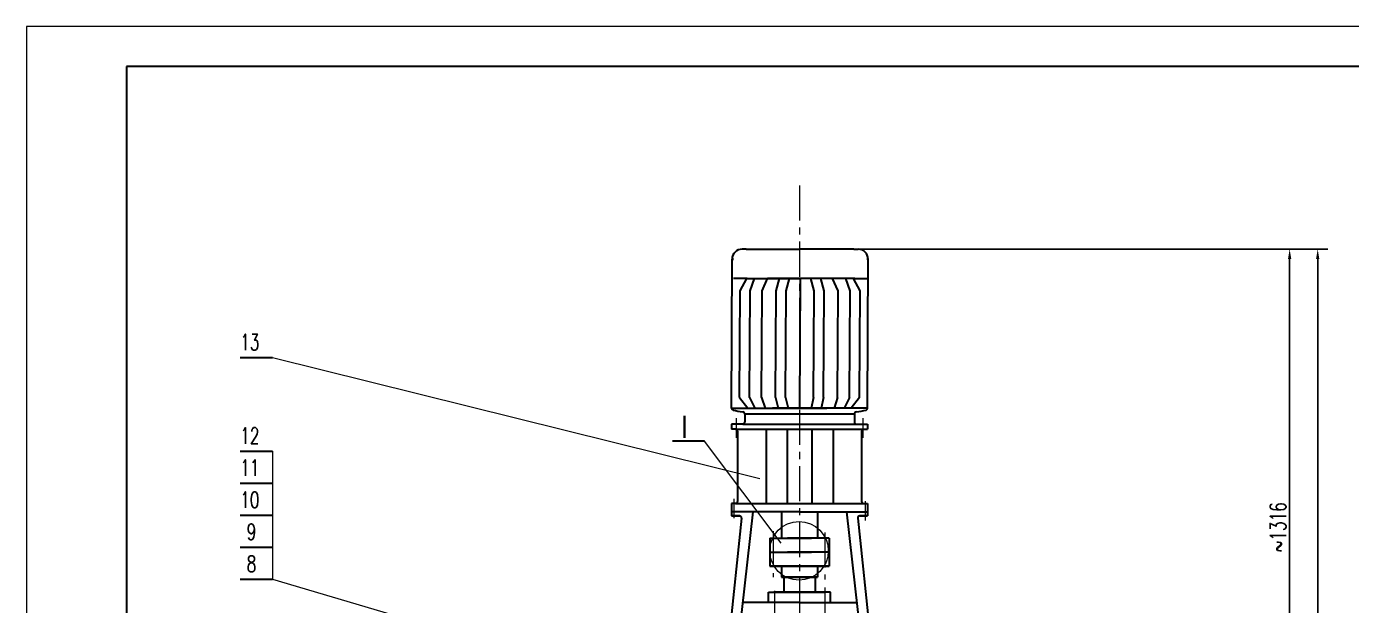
# Model space of a CAD drawing. Extents: x 0 to 594, y 0 to 841.
# Drawn here: x 0 to 330.7, y 696.5 to 841 of the extents above; entities that cross this region are included whole.
import ezdxf

# ---------------------------------------------------------------- set-up
doc = ezdxf.new("R2010")
doc.units = 0
doc.header["$LTSCALE"] = 7
doc.header["$MEASUREMENT"] = 0
doc.linetypes.add('CENTER', pattern=[2, 1.25, -0.25, 0.25, -0.25])
doc.linetypes.add('DASHED', pattern=[0.75, 0.5, -0.25])
doc.layers.get('DEFPOINTS').update_dxf_attribs({"color": 2, "linetype": 'DASHED', "lineweight": 13})
for name, color, linetype, lineweight in [('CEN', 1, 'CENTER', 13), ('DIM', 4, 'CONTINUOUS', 13), ('FULL', 7, 'CONTINUOUS', 30), ('THIN', 3, 'CONTINUOUS', 13), ('斜线', 6, 'CONTINUOUS', 13)]:
    doc.layers.add(name, color=color, linetype=linetype, lineweight=lineweight)
doc.styles.add('HZ4', font='romans.shx', dxfattribs={"width": 0.7, "height": 4, "bigfont": 'hztxt.shx'})
doc.styles.add('HZ6', font='romans.shx', dxfattribs={"width": 0.7, "height": 6, "bigfont": 'hztxt.shx'})
doc.styles.add('RMO4', font='romans.shx', dxfattribs={"width": 0.7, "height": 4})
doc.dimstyles.get("Standard").update_dxf_attribs({"dimtxt": 0.18, "dimasz": 0.18, "dimexe": 0.18, "dimexo": 0.0625, "dimgap": 0.09, "dimtad": 0, "dimtih": 1, "dimtoh": 1, "dimdec": 4, "dimzin": 0, "dimdsep": 46, "dimtxsty": 'HZ4', "dimcen": 0.09, "dimadec": 0, "dimazin": 0, "dimtol": 1, "dimtm": 1e-09, "dimtfac": 1, "dimtdec": 4, "dimtofl": 0, "dimtmove": 0, "dimatfit": 3, "dimfxl": 0, "dimtolj": 1, "dimtzin": 0, "dimarcsym": 0})

# ---------------------------------------------------------------- blocks, each defined once
blk = doc.blocks.new('*D78')
at = {"layer": 'DEFPOINTS', "color": 0}
for p in [(195.19, 785.44), (218.62, 670.85), (315.3, 670.85)]:
    blk.add_point(p, dxfattribs=at)
at = {"layer": 'DIM', "color": 0, "lineweight": -2}
for p, q in [((195.25, 785.44), (317.8, 785.44)), ((315.3, 782.94), (315.3, 673.35)), ((218.69, 670.85), (317.8, 670.85))]:
    blk.add_line(p, q, dxfattribs=at)
at = {"layer": 'DIM', "color": 0}
for points in [[(314.88, 782.94), (315.71, 782.94), (315.3, 785.44)], [(314.88, 673.35), (315.71, 673.35), (315.3, 670.85)]]:
    blk.add_solid(points, dxfattribs=at)
at = {"layer": 'DIM', "color": 0, "insert": (312.4, 716.02), "char_height": 4, "attachment_point": 5, "rotation": 90, "style": 'RMO4'}
blk.add_mtext('\\A1;~1316', dxfattribs=at)
blk = doc.blocks.new('*D160')
at = {"layer": 'DEFPOINTS', "color": 0}
for p in [(207.57, 785.44), (317.8, 459.53), (322.3, 459.53)]:
    blk.add_point(p, dxfattribs=at)
at = {"layer": 'DIM', "color": 0, "lineweight": -2}
for p, q in [((207.63, 785.44), (324.8, 785.44)), ((322.3, 782.94), (322.3, 462.03)), ((317.86, 459.53), (324.8, 459.53))]:
    blk.add_line(p, q, dxfattribs=at)
at = {"layer": 'DIM', "color": 0}
for points in [[(321.88, 782.94), (322.71, 782.94), (322.3, 785.44)], [(321.88, 462.03), (322.71, 462.03), (322.3, 459.53)]]:
    blk.add_solid(points, dxfattribs=at)
at = {"layer": 'DIM', "color": 0, "insert": (319.4, 622.49), "char_height": 4, "attachment_point": 5, "rotation": 90, "style": 'RMO4'}
blk.add_mtext('\\A1;~3426', dxfattribs=at)

msp = doc.modelspace()

# ---------------------------------------------------------------- linework, layer by layer
at = {"layer": 'CEN'}
for p, q in [((192.96969, 801.30598), (192.96969, 438.14822)), ((186.38368, 715.02335), (186.38368, 703.56545)), ((199.29128, 714.7369), (199.29128, 702.99256)), ((186.67052, 700.12809), (186.67052, 690.10243)), ((199.29128, 700.98743), (199.29128, 687.5244))]:
    msp.add_line(p, q, dxfattribs=at)
at = {"layer": 'CEN', "linetype": 'CENTER'}
for p, q in [((177.1728, 743.22021), (177.1728, 738.3743)), ((208.76659, 743.22021), (208.76659, 738.3743)), ((176.54768, 723.14417), (176.54768, 718.29825)), ((209.32162, 722.51958), (209.32162, 717.67367))]:
    msp.add_line(p, q, dxfattribs=at)
at = {"layer": 'FULL'}
for p, q in [((584, 831), (25, 831)), ((25, 831), (25, 10)), ((179.6423, 785.43628), (178.61838, 785.43628)), ((179.6423, 785.43628), (192.96969, 785.43628)), ((206.54686, 785.43628), (193.21946, 785.43628)), ((206.54686, 785.43628), (207.57078, 785.43628)), ((175.99483, 745.76275), (176.11971, 782.93762)), ((209.94455, 745.76275), (210.06944, 782.93762)), ((179.88531, 778.08189), (176.45554, 778.08189)), ((178.11864, 774.99764), (179.80027, 778.08189)), ((179.88531, 778.08189), (193.2127, 778.08189)), ((180.6173, 774.99764), (181.67714, 778.08189)), ((183.6157, 774.99764), (184.98545, 778.08189)), ((193.46247, 778.08189), (184.98545, 778.08189)), ((187.11382, 774.99764), (187.9262, 778.08189)), ((189.61248, 774.99764), (190.42486, 778.08189)), ((193.09458, 778.08189), (192.96969, 745.76275)), ((206.78987, 778.08189), (193.46247, 778.08189)), ((196.57667, 774.99764), (195.7643, 778.08189)), ((199.07533, 774.99764), (198.26296, 778.08189)), ((202.57346, 774.99764), (201.20371, 778.08189)), ((205.57185, 774.99764), (204.51201, 778.08189)), ((208.07051, 774.99764), (206.38889, 778.08189)), ((206.78987, 778.08189), (210.21964, 778.08189)), ((177.99376, 748.39233), (178.11864, 774.99764)), ((180.49242, 748.39233), (180.6173, 774.99764)), ((183.49081, 748.39233), (183.6157, 774.99764)), ((186.98894, 748.39233), (187.11382, 774.99764)), ((189.4876, 748.39233), (189.61248, 774.99764)), ((196.45179, 748.39233), (196.57667, 774.99764)), ((198.95045, 748.39233), (199.07533, 774.99764)), ((202.44857, 748.39233), (202.57346, 774.99764)), ((205.44697, 748.39233), (205.57185, 774.99764)), ((207.94563, 748.39233), (208.07051, 774.99764)), ((53.37237, 758.3894), (61.37237, 758.3894)), ((177.99376, 748.39233), (180.06516, 745.76275)), ((180.49242, 748.39233), (181.81307, 745.76275)), ((183.49081, 748.39233), (184.34364, 745.76275)), ((186.98894, 748.39233), (187.61229, 745.76275)), ((189.4876, 748.39233), (190.11095, 745.76275)), ((196.45179, 748.39233), (195.82843, 745.76275)), ((198.95045, 748.39233), (198.3271, 745.76275)), ((202.44857, 748.39233), (201.59574, 745.76275)), ((205.44697, 748.39233), (204.12632, 745.76275)), ((207.94563, 748.39233), (205.87422, 745.76275)), ((175.99483, 745.76275), (199.74264, 745.76275)), ((179.29181, 744.29822), (206.64757, 744.29822)), ((179.29181, 744.29822), (179.29181, 742.27177)), ((209.94455, 745.76275), (186.19674, 745.76275)), ((206.64757, 744.29822), (206.64757, 742.27177)), ((175.9788, 741.77204), (175.9788, 740.50751)), ((178.79208, 741.77204), (175.9788, 741.77204)), ((178.79215, 741.77204), (209.96059, 741.77204)), ((207.1473, 741.77204), (209.96059, 741.77204)), ((209.96059, 741.77204), (209.96059, 740.50751)), ((176.97826, 740.50751), (175.9788, 740.50751)), ((176.97826, 740.50751), (209.46085, 740.50751)), ((177.478, 740.00778), (177.478, 722.45331)), ((184.61531, 740.50751), (184.61531, 721.95358)), ((189.89175, 740.50751), (189.89175, 721.95358)), ((196.04763, 740.50751), (196.04763, 721.95358)), ((201.32408, 740.50751), (201.32408, 721.95358)), ((208.46139, 740.00778), (208.46139, 722.45331)), ((208.96112, 740.50751), (209.96059, 740.50751)), ((53.37237, 735.04197), (61.37237, 735.04197)), ((169.25432, 737.49659), (161.25432, 737.49659)), ((53.37237, 727.04197), (61.37237, 727.04197)), ((175.9788, 721.95358), (175.9788, 719.83313)), ((176.97826, 721.95358), (175.9788, 721.95358)), ((176.97826, 721.95358), (208.96112, 721.95358)), ((208.96112, 721.95358), (209.96059, 721.95358)), ((209.96059, 721.95358), (209.96059, 719.83313)), ((53.37237, 719.04197), (61.37237, 719.04197)), ((178.4696, 718.3262), (173.98913, 675.62906)), ((181.27329, 719.83313), (175.80117, 671.52468)), ((192.96969, 719.83313), (175.9788, 719.83313)), ((175.9788, 719.83313), (175.9788, 718.83366)), ((175.9788, 718.83366), (177.96993, 718.83366)), ((175.9788, 718.83366), (177.96993, 718.83366)), ((177.96993, 718.83366), (175.9788, 718.83366)), ((188.4721, 719.83313), (188.4721, 713.30412)), ((192.96969, 719.83313), (209.96059, 719.83313)), ((192.96969, 719.83313), (209.96059, 719.83313)), ((192.96969, 719.83313), (209.96059, 719.83313)), ((197.46728, 719.83313), (197.46728, 713.30412)), ((204.6661, 719.83313), (210.13821, 671.52468)), ((207.46978, 718.3262), (211.95026, 675.62906)), ((209.96059, 718.83366), (207.96945, 718.83366)), ((207.96945, 718.83366), (209.96059, 718.83366)), ((209.96059, 718.83366), (207.96945, 718.83366)), ((209.96059, 718.83366), (207.96945, 718.83366)), ((207.96945, 718.83366), (209.96059, 718.83366)), ((209.96059, 718.83366), (207.96945, 718.83366)), ((209.96059, 719.83313), (209.96059, 718.83366)), ((209.96059, 719.83313), (209.96059, 718.83366)), ((209.96059, 719.83313), (209.96059, 718.83366)), ((185.56485, 713.30412), (195.96809, 713.30412)), ((185.56485, 713.30412), (185.56485, 706.33107)), ((200.37453, 713.30412), (189.9713, 713.30412)), ((200.37453, 713.30412), (200.37453, 706.33107)), ((53.37237, 711.04197), (61.37237, 711.04197)), ((185.56485, 709.81759), (195.96809, 709.81759)), ((200.37453, 709.81759), (189.9713, 709.81759)), ((200.37453, 706.33107), (185.56485, 706.33107)), ((185.56485, 706.33107), (200.37453, 706.33107)), ((188.4721, 706.33107), (188.4721, 703.5306)), ((197.46728, 706.33107), (197.46728, 703.5306)), ((53.37237, 703.04197), (61.37237, 703.04197)), ((197.46728, 703.5306), (188.4721, 703.5306)), ((188.4721, 703.5306), (197.46728, 703.5306)), ((189.06968, 703.5306), (189.06968, 699.83208)), ((196.86971, 703.5306), (196.86971, 699.83208)), ((185.22983, 699.83208), (199.42354, 699.83208)), ((185.22983, 697.24361), (185.22983, 699.83208)), ((200.70956, 699.83208), (186.51585, 699.83208)), ((200.70956, 697.24361), (200.70956, 699.83208)), ((192.96969, 697.24361), (178.71447, 697.24361)), ((192.96969, 697.24361), (207.22491, 697.24361))]:
    msp.add_line(p, q, dxfattribs=at)
for centre, radius, start, end in [((178.61838, 782.93762), 2.49866, 90, 180), ((207.57078, 782.93762), 2.49866, 360, 90), ((176.61945, 782.64753), 0.49973, 119.4190032, 180), ((209.56971, 782.64753), 0.49973, 0, 60.5809968), ((176.49456, 745.76275), 0.49973, 180, 253.4326922), ((180.18704, 758.17478), 13.44937, 253.4326922, 264.0466171), ((178.79208, 744.29822), 0.49973, 0, 90), ((207.1473, 744.29822), 0.49973, 90, 180), ((205.75234, 758.17478), 13.44937, 275.9533829, 286.5673078), ((209.44482, 745.76275), 0.49973, 286.5673078, 0), ((178.79208, 742.27177), 0.49973, 270, 0), ((207.1473, 742.27177), 0.49973, 180, 270), ((176.97826, 740.00778), 0.49973, 0, 90), ((208.96112, 740.00778), 0.49973, 90, 180), ((176.97826, 722.45331), 0.49973, 270, 0), ((208.96112, 722.45331), 0.49973, 180, 270), ((177.96993, 718.33393), 0.49973, 359.1130256, 90), ((207.96945, 718.33393), 0.49973, 90, 180.8869744), ((207.96945, 718.33393), 0.49973, 90, 180.8869744)]:
    msp.add_arc(centre, radius, start, end, dxfattribs=at)
at = {"layer": 'THIN'}
for p, q in [((594, 841), (0, 841)), ((0, 841), (0, 0)), ((188.3344, 712.07796), (169.25432, 737.49659))]:
    msp.add_line(p, q, dxfattribs=at)
msp.add_circle((192.82798, 710.1386), 7.31253, dxfattribs=at)
at = {"layer": '斜线'}
for p, q in [((61.37237, 758.3894), (183.08955, 728.20615)), ((61.37237, 735.04197), (61.37237, 703.04197)), ((61.37237, 703.04197), (182.99992, 667.21115))]:
    msp.add_line(p, q, dxfattribs=at)

# ---------------------------------------------------------------- texts
at = {"layer": 'DIM', "style": 'RMO4', "width": 0.7}
for s, p in [('13', (53.3391, 760.23119)), ('12', (53.33909, 736.88377)), ('11', (53.33909, 728.88377)), ('10', (53.33909, 720.88377)), ('9', (54.96614, 712.88377)), ('8', (54.96614, 704.88377))]:
    msp.add_text(s, height=4, dxfattribs=at).set_placement(p)
at = {"layer": 'FULL', "style": 'HZ6', "width": 0.7}
msp.add_text('I', height=5.48571, dxfattribs=at).set_placement((163.58573, 738.33834))

# ---------------------------------------------------------------- dimensions: what is measured, and where the dimension line sits
at = {"layer": 'DIM'}
dim = msp.add_linear_dim(base=(315.29785, 670.85004), p1=(195.19134, 785.43628), p2=(218.62448, 670.85004), angle=90, text='~1316', dimstyle='Standard', override={"dimasz": 2.5, "dimexe": 2.5, "dimgap": 0.9, "dimtad": 1, "dimtih": 0, "dimtoh": 0, "dimdec": 0, "dimtxsty": 'RMO4', "dimtfac": 2}, dxfattribs=at)
dim.commit()
dim.dimension.update_dxf_attribs({"geometry": '*D78', "text_midpoint": (315.29785, 716.02362), "dimtype": 160})
dim = msp.add_linear_dim(base=(322.29542, 459.53489), p1=(207.57078, 785.43628), p2=(317.79785, 459.53489), angle=90, text='~3426', dimstyle='Standard', override={"dimasz": 2.5, "dimexe": 2.5, "dimgap": 0.9, "dimtad": 1, "dimtih": 0, "dimtoh": 0, "dimdec": 0, "dimtxsty": 'RMO4', "dimtfac": 2}, dxfattribs=at)
dim.commit()
dim.dimension.update_dxf_attribs({"geometry": '*D160', "text_midpoint": (319.39542, 622.48559)})

doc.saveas('drawing.dxf')
